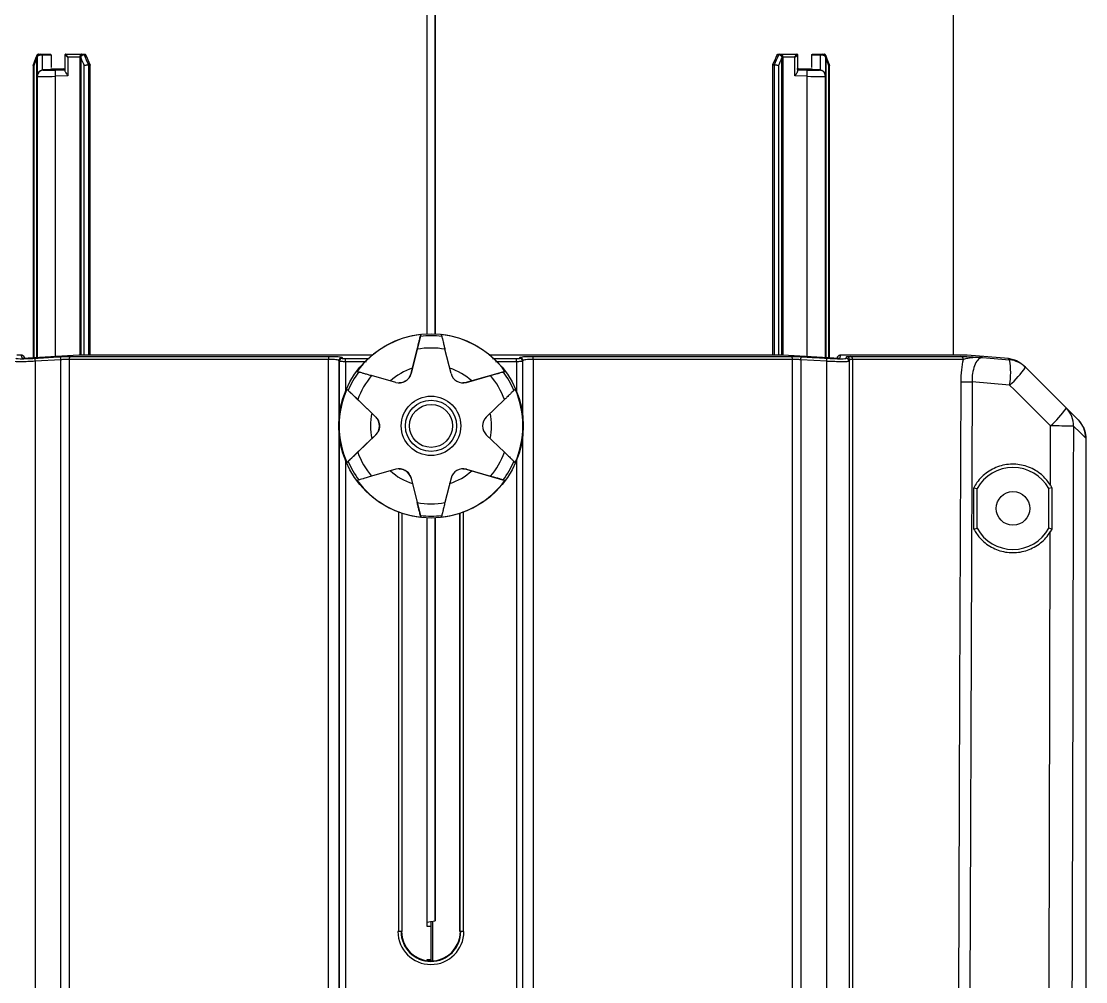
# Model space of a CAD drawing. Extents: x 8 to 113, y 1 to 87.
# Drawn here: x 47.01 to 52.2, y 14.54 to 19.23 of the extents above; entities that cross this region are included whole.
import ezdxf

# ---------------------------------------------------------------- set-up
doc = ezdxf.new("R2010")
doc.units = 0
doc.header["$MEASUREMENT"] = 0
doc.layers.add('OBJECT', color=7, linetype='CONTINUOUS')

msp = doc.modelspace()

# ---------------------------------------------------------------- linework, layer by layer
at = {"layer": 'OBJECT'}
for p, q in [((48.9876, 20.1735), (48.9876, 17.705)), ((49.0276, 20.1781), (49.0276, 17.705)), ((49.0276, 17.705), (49.0276, 20.1735)), ((51.5572, 17.6014), (51.5572, 20.1735)), ((47.0922, 19.0693), (47.0924, 19.0693)), ((47.093, 19.0693), (47.0924, 19.0693)), ((47.093, 19.0693), (47.1009, 19.0693)), ((47.1009, 19.0693), (47.1074, 19.0693)), ((47.1009, 19.0693), (47.1009, 19.0693)), ((47.1106, 19.0643), (47.1009, 19.0643)), ((47.1074, 19.0693), (47.15, 19.0693)), ((47.1106, 19.0643), (47.1106, 18.9922)), ((47.1534, 19.0643), (47.1106, 19.0643)), ((47.1534, 19.0643), (47.1534, 19.0042)), ((47.2211, 19.0643), (47.2211, 18.9885)), ((47.2261, 19.0693), (47.303, 19.0693)), ((47.303, 19.0693), (47.3119, 19.0693)), ((47.3113, 19.0693), (47.3119, 19.0693)), ((47.3119, 19.0693), (47.3189, 19.0693)), ((47.3149, 19.0668), (47.3146, 19.0668)), ((47.3222, 19.0668), (47.3149, 19.0668)), ((50.7039, 19.0668), (50.6966, 19.0668)), ((50.6999, 19.0693), (50.707, 19.0693)), ((50.7043, 19.0668), (50.7039, 19.0668)), ((50.707, 19.0693), (50.7075, 19.0693)), ((50.707, 19.0693), (50.7158, 19.0693)), ((50.7158, 19.0693), (50.7927, 19.0693)), ((50.7977, 18.9885), (50.7977, 19.0643)), ((50.908, 19.0643), (50.8651, 19.0643)), ((50.8651, 19.0042), (50.8651, 19.0643)), ((50.8685, 19.0693), (50.9112, 19.0693)), ((50.908, 18.9922), (50.908, 19.0643)), ((50.9176, 19.0643), (50.908, 19.0643)), ((50.9112, 19.0693), (50.9176, 19.0693)), ((50.9175, 19.0693), (50.9254, 19.0693)), ((50.9259, 19.0693), (50.9254, 19.0693)), ((47.0661, 19.0151), (47.0661, 17.5867)), ((47.0698, 19.0134), (47.0698, 17.5869)), ((47.0846, 19.0517), (47.0848, 19.0542)), ((47.0859, 19.0517), (47.0846, 19.0517)), ((47.0846, 17.5878), (47.0846, 19.0517)), ((47.086, 19.0562), (47.0859, 19.0543)), ((47.0859, 18.963), (47.0859, 19.0543)), ((47.0859, 19.0543), (47.0859, 19.0517)), ((47.0859, 19.0543), (47.0859, 19.0543)), ((47.0859, 19.0517), (47.0859, 17.5878)), ((47.2361, 19.0543), (47.2361, 18.963)), ((47.2955, 19.0543), (47.2361, 19.0543)), ((47.2954, 19.0517), (47.2955, 19.0543)), ((47.2954, 19.0517), (47.2987, 19.0517)), ((47.2954, 17.6002), (47.2954, 19.0517)), ((47.2955, 19.0543), (47.2955, 19.0562)), ((47.2986, 19.0542), (47.2987, 19.0517)), ((47.2987, 19.0517), (47.2987, 17.6004)), ((47.3155, 17.6011), (47.3155, 19.0134)), ((47.3354, 19.0185), (47.3355, 19.0185)), ((47.3355, 19.0185), (47.3433, 19.0185)), ((47.336, 19.016), (47.336, 19.016)), ((47.3438, 19.016), (47.336, 19.016)), ((47.336, 19.016), (47.336, 17.6014)), ((47.3438, 17.6014), (47.3438, 19.016)), ((50.6751, 17.6014), (50.6751, 19.016)), ((50.6829, 19.016), (50.6751, 19.016)), ((50.6756, 19.0185), (50.6834, 19.0185)), ((50.6829, 19.016), (50.6829, 19.016)), ((50.6829, 17.6013), (50.6829, 19.016)), ((50.6834, 19.0185), (50.6834, 19.0185)), ((50.7034, 19.0134), (50.7034, 17.6009)), ((50.7202, 19.0517), (50.7203, 19.0542)), ((50.7235, 19.0517), (50.7202, 19.0517)), ((50.7202, 17.6002), (50.7202, 19.0517)), ((50.7234, 19.0562), (50.7234, 19.0543)), ((50.7234, 19.0543), (50.7235, 19.0517)), ((50.7827, 19.0543), (50.7234, 19.0543)), ((50.7235, 19.0517), (50.7235, 17.6)), ((50.7827, 18.963), (50.7827, 19.0543)), ((50.9326, 19.0543), (50.9326, 18.9637)), ((50.9326, 19.0517), (50.9338, 19.0517)), ((50.9336, 19.0542), (50.9338, 19.0517)), ((50.9338, 19.0517), (50.9338, 17.5875)), ((50.9485, 17.5867), (50.9485, 19.0134)), ((50.9522, 17.5864), (50.9522, 19.0151)), ((47.086, 18.9615), (47.0859, 18.963)), ((47.086, 17.5879), (47.086, 18.9615)), ((47.2158, 18.9974), (47.1152, 18.9928)), ((47.1152, 18.9928), (47.1153, 18.9915)), ((47.1753, 18.9915), (47.2211, 18.9926)), ((47.2361, 18.963), (47.1761, 18.9615)), ((47.1761, 17.5932), (47.1761, 18.9615)), ((50.8428, 18.9615), (50.7827, 18.963)), ((50.7977, 18.9926), (50.8435, 18.9915)), ((50.9033, 18.9928), (50.8025, 18.9974)), ((50.8428, 17.593), (50.8428, 18.9615)), ((50.9034, 18.9915), (50.9033, 18.9928)), ((50.9326, 18.9629), (50.9326, 18.9644)), ((50.9327, 18.9615), (50.9326, 18.9629)), ((50.9327, 17.5876), (50.9327, 18.9615)), ((48.9577, 17.7009), (48.9168, 17.537)), ((48.9556, 17.6924), (48.9577, 17.7009)), ((49.0577, 17.7009), (49.0599, 17.6924)), ((48.9103, 17.5106), (48.9399, 17.6294)), ((49.1052, 17.5106), (49.0756, 17.6294)), ((47.0137, 17.5836), (47.0084, 17.6)), ((47.2898, 17.6), (47.0137, 17.5836)), ((47.0266, 17.5843), (47.0227, 17.592)), ((47.202, 17.5782), (47.0761, 17.5707)), ((47.0761, 17.5707), (47.0761, 13.5158)), ((47.202, 13.6609), (47.202, 17.5782)), ((47.2424, 17.5799), (47.2424, 13.6609)), ((48.508, 17.5799), (47.2424, 17.5799)), ((47.2514, 17.5948), (48.5105, 17.5948)), ((48.7198, 17.6014), (47.3348, 17.6014)), ((48.7199, 17.6014), (47.3356, 17.6014)), ((48.508, 13.3609), (48.508, 17.5799)), ((48.5599, 17.5699), (48.5585, 17.5745)), ((48.5585, 17.5745), (48.5585, 17.2839)), ((48.5599, 17.5699), (48.5599, 17.3008)), ((48.5899, 17.5688), (48.5899, 17.4228)), ((48.692, 17.5688), (48.5899, 17.5688)), ((50.6789, 17.6014), (49.2954, 17.6014)), ((50.6797, 17.6014), (49.2955, 17.6014)), ((49.3082, 17.5849), (49.4247, 17.5838)), ((49.4245, 17.5688), (49.3222, 17.5688)), ((49.4245, 17.5688), (49.4245, 17.4249)), ((49.4559, 17.5745), (49.4545, 17.5699)), ((49.4545, 17.5699), (49.4545, 17.3085)), ((49.4559, 17.2951), (49.4559, 17.5745)), ((49.5039, 17.5948), (50.7631, 17.5948)), ((49.5064, 17.5799), (49.5064, 13.3609)), ((50.772, 17.5799), (49.5064, 17.5799)), ((51.0007, 17.5836), (50.7246, 17.6)), ((50.772, 13.6609), (50.772, 17.5799)), ((50.8125, 17.5782), (50.8125, 13.6609)), ((50.9384, 17.5707), (50.8125, 17.5782)), ((50.9384, 13.5158), (50.9384, 17.5707)), ((50.9918, 17.592), (50.9879, 17.5843)), ((50.9892, 17.5842), (50.9918, 17.592)), ((51.0061, 17.6), (51.0007, 17.5836)), ((51.6221, 17.6014), (51.0224, 17.6014)), ((51.6235, 17.6014), (51.0234, 17.6014)), ((51.0497, 17.5783), (51.0474, 17.5706)), ((51.0474, 17.5706), (51.0474, 13.5118)), ((51.0497, 13.6609), (51.0497, 17.5783)), ((51.0541, 17.5948), (51.5919, 17.5948)), ((51.0645, 17.5799), (51.0645, 13.6609)), ((51.6051, 17.5799), (51.0645, 17.5799)), ((51.8249, 17.5837), (51.6235, 17.6014)), ((51.698, 17.5887), (51.8309, 17.5775)), ((51.8669, 17.5725), (51.8249, 17.5837)), ((48.6469, 17.5215), (48.6554, 17.5191)), ((48.9168, 17.537), (48.9102, 17.5106)), ((48.9103, 17.5106), (48.9102, 17.5106)), ((49.3684, 17.5215), (49.206, 17.4749)), ((49.3601, 17.5191), (49.3684, 17.5215)), ((51.9024, 17.5476), (51.9086, 17.5414)), ((48.8355, 17.4674), (48.7178, 17.5012)), ((49.1799, 17.4674), (49.1633, 17.466)), ((49.206, 17.4749), (49.1799, 17.4674)), ((49.18, 17.4674), (49.1799, 17.4674)), ((49.18, 17.4674), (49.2977, 17.5012)), ((51.8311, 17.4544), (51.6477, 17.4698)), ((48.5969, 17.4349), (48.7184, 17.3175)), ((48.6033, 17.4288), (48.5969, 17.4349)), ((49.4184, 17.4349), (49.4122, 17.4288)), ((48.7381, 17.2986), (48.65, 17.3837)), ((49.2774, 17.2986), (49.3655, 17.3837)), ((48.7184, 17.3175), (48.738, 17.2986)), ((48.7381, 17.2986), (48.738, 17.2986)), ((52.0298, 16.9668), (52.0304, 17.2551)), ((48.5585, 17.227), (48.5585, 14.7878)), ((48.5599, 17.2102), (48.5599, 14.7878)), ((48.7184, 17.1934), (48.5969, 17.0761)), ((48.7381, 17.2123), (48.65, 17.1273)), ((48.738, 17.2123), (48.7184, 17.1934)), ((48.7381, 17.2123), (48.738, 17.2123)), ((49.2774, 17.2123), (49.3655, 17.1273)), ((49.4545, 17.2025), (49.4545, 14.7878)), ((49.4559, 14.7878), (49.4559, 17.2159)), ((52.2022, 17.1961), (52.2022, 12.5122)), ((48.5899, 17.0881), (48.5899, 14.7878)), ((48.5969, 17.0761), (48.6033, 17.0822)), ((48.8355, 17.0435), (48.7178, 17.0098)), ((49.1633, 17.0456), (49.1799, 17.0435)), ((49.1799, 17.0435), (49.206, 17.036)), ((49.18, 17.0435), (49.1799, 17.0435)), ((49.18, 17.0435), (49.2977, 17.0098)), ((49.206, 17.036), (49.3684, 16.9895)), ((49.4122, 17.0822), (49.4184, 17.0761)), ((49.4245, 17.086), (49.4245, 14.7878)), ((48.6554, 16.9919), (48.6469, 16.9895)), ((48.9102, 17.0004), (48.9168, 16.974)), ((48.9103, 17.0004), (48.9102, 17.0004)), ((48.9103, 17.0004), (48.9399, 16.8815)), ((49.1052, 17.0004), (49.0756, 16.8815)), ((49.3684, 16.9895), (49.3601, 16.9919)), ((48.9168, 16.974), (48.9577, 16.81)), ((51.6558, 16.7518), (51.6559, 16.9538)), ((51.6559, 16.9538), (51.6722, 16.9496)), ((51.6722, 16.756), (51.6722, 16.9496)), ((52.0374, 16.9535), (52.0222, 16.9496)), ((52.0222, 16.756), (52.0222, 16.9496)), ((52.0298, 16.9668), (52.0374, 16.9535)), ((52.0374, 16.9535), (52.0375, 16.7521)), ((48.8499, 14.7878), (48.8499, 16.834)), ((48.8649, 16.8287), (48.8649, 14.7878)), ((48.8672, 14.7878), (48.8672, 16.828)), ((48.8672, 14.7878), (48.8672, 16.828)), ((49.1495, 14.7878), (49.1495, 16.8284)), ((49.1645, 16.8337), (49.1645, 14.7878)), ((48.9577, 16.81), (48.9556, 16.8186)), ((48.9876, 16.8059), (48.9876, 14.8333)), ((49.0276, 14.84), (49.0276, 16.8059)), ((49.0276, 16.8059), (49.0276, 14.84)), ((49.0599, 16.8186), (49.0577, 16.81)), ((49.1472, 16.8277), (49.1472, 14.7878)), ((49.1472, 16.8277), (49.1472, 14.7878)), ((51.6558, 16.7518), (51.6722, 16.756)), ((52.0375, 16.7521), (52.0222, 16.756)), ((52.0375, 16.7521), (52.0292, 16.7378)), ((48.9869, 14.8332), (49.0276, 14.84)), ((48.9869, 14.814), (49.0069, 14.814)), ((48.5585, 14.7878), (48.5585, 13.3609)), ((48.5599, 14.7878), (48.5599, 13.2712)), ((48.5899, 14.7878), (48.5899, 13.1439)), ((48.8614, 14.7878), (48.8464, 14.7878)), ((48.8614, 14.7878), (48.8637, 14.7878)), ((48.8637, 14.7878), (48.8637, 14.7878)), ((49.153, 14.7878), (49.1507, 14.7878)), ((49.1507, 14.7878), (49.1507, 14.7878)), ((49.168, 14.7878), (49.153, 14.7878)), ((49.4245, 14.7878), (49.4245, 13.1439)), ((49.4559, 13.3609), (49.4559, 14.7878)), ((49.4545, 14.7385), (49.4545, 13.2712)), ((49.0069, 14.65), (48.9869, 14.65)), ((48.9869, 14.65), (48.9869, 14.6457))]:
    msp.add_line(p, q, dxfattribs=at)
at = {"layer": 'OBJECT', "flags": 128}
for points in [[(47.1074, 19.0693), (47.108, 19.0692), (47.1086, 19.069), (47.1092, 19.0685), (47.1096, 19.0679), (47.11, 19.0671), (47.1103, 19.0663), (47.1105, 19.0653), (47.1106, 19.0643)], [(50.908, 19.0643), (50.908, 19.0653), (50.9082, 19.0663), (50.9085, 19.0671), (50.9089, 19.0679), (50.9094, 19.0685), (50.9099, 19.069), (50.9105, 19.0692), (50.9112, 19.0693)], [(47.2955, 19.0543), (47.2959, 19.0543), (47.2963, 19.0543), (47.2967, 19.0543), (47.2971, 19.0542), (47.2975, 19.0542), (47.2979, 19.0542), (47.2982, 19.0542), (47.2986, 19.0542)], [(50.7234, 19.0543), (50.723, 19.0543), (50.7226, 19.0543), (50.7222, 19.0543), (50.7218, 19.0542), (50.7214, 19.0542), (50.721, 19.0542), (50.7206, 19.0542), (50.7203, 19.0542)], [(47.0761, 17.5707), (47.0759, 17.5735), (47.0757, 17.5762), (47.0756, 17.5787), (47.0754, 17.581), (47.0753, 17.5828), (47.0752, 17.5843), (47.0752, 17.5852), (47.0752, 17.5857)], [(47.202, 17.5782), (47.2018, 17.581), (47.2017, 17.5837), (47.2015, 17.5862), (47.2014, 17.5884), (47.2013, 17.5903), (47.2012, 17.5917), (47.2011, 17.5927), (47.2011, 17.5931)], [(48.5733, 17.5894), (48.5741, 17.5868), (48.5747, 17.5848)], [(48.5899, 17.5688), (48.5899, 17.5716), (48.5899, 17.5743), (48.5898, 17.5768), (48.5898, 17.579), (48.5898, 17.5808), (48.5898, 17.5823), (48.5897, 17.5833), (48.5897, 17.5838)], [(49.4245, 17.5688), (49.4246, 17.5716), (49.4246, 17.5743), (49.4246, 17.5768), (49.4247, 17.579), (49.4247, 17.5808), (49.4247, 17.5823), (49.4247, 17.5833), (49.4247, 17.5838)], [(49.4397, 17.5848), (49.4405, 17.5874), (49.4411, 17.5894)], [(50.8125, 17.5782), (50.8126, 17.581), (50.8128, 17.5837), (50.8129, 17.5862), (50.8131, 17.5884), (50.8132, 17.5903), (50.8133, 17.5917), (50.8133, 17.5927), (50.8133, 17.5931)], [(50.9384, 17.5707), (50.9386, 17.5735), (50.9387, 17.5762), (50.9389, 17.5787), (50.939, 17.581), (50.9391, 17.5828), (50.9392, 17.5843), (50.9393, 17.5852), (50.9393, 17.5857)], [(51.9086, 17.5414), (52.0851, 17.3649), (52.1079, 17.3421)], [(51.5789, 13.3609), (51.5793, 13.4683), (51.5812, 13.9642), (51.5884, 15.9481), (51.5938, 17.4705)], [(51.6477, 17.4698), (51.643, 16.1788), (51.6382, 14.8878), (51.6324, 13.3602)], [(52.0304, 17.2551), (51.8539, 17.4317), (51.8311, 17.4544)], [(52.1079, 17.3421), (52.1391, 17.311), (52.1583, 17.2917), (52.1655, 17.2845)], [(52.1422, 17.2537), (52.1416, 17.0037), (52.1392, 16.0038), (52.1303, 12.5122)], [(52.2022, 17.1961), (52.1946, 17.2033), (52.1746, 17.2225), (52.1422, 17.2537)], [(52.0215, 13.4815), (52.0226, 13.9353), (52.0257, 15.2262), (52.0292, 16.7378)], [(48.9869, 14.8349), (48.9869, 14.822), (48.9869, 14.814)], [(49.0069, 14.8386), (49.0069, 14.8225), (49.0069, 14.7857), (49.0069, 14.743), (49.0069, 14.6992), (49.0069, 14.6589), (49.0069, 14.6443)], [(49.0167, 14.6446), (49.0167, 14.6476), (49.0167, 14.6876), (49.0167, 14.732), (49.0167, 14.7764), (49.0167, 14.8164), (49.0167, 14.8391)]]:
    msp.add_lwpolyline(points, dxfattribs=at)
at = {"layer": 'OBJECT'}
for centre, radius in [((49.0076, 17.2555), 0.45), ((49.0077, 17.2555), 0.145), ((49.0077, 17.2555), 0.125), ((49.0077, 17.2555), 0.105), ((51.8472, 16.8528), 0.082)]:
    msp.add_circle(centre, radius, dxfattribs=at)
for centre, radius, start, end in [((46.0175, 19.0656), 1.0834, 359.9334, 0.1977), ((47.2261, 19.0643), 0.005, 89.9932, 180.0017), ((47.311, 19.0655), 0.0038, 19.8702, 84.8647), ((47.3115, 19.0658), 0.00355, 16.9608, 84.6445), ((50.7073, 19.0658), 0.00355, 95.4049, 163.1162), ((50.7078, 19.0655), 0.00379, 95.1797, 160.2012), ((50.7927, 19.0643), 0.005, 359.9983, 90.0068), ((49.8442, 19.0656), 1.0734, 359.9338, 0.2007), ((47.0876, 19.0542), 0.00443, 125.3281, 136.5961), ((47.0849, 19.0569), 0.00271, 267.3136, 290.6413), ((47.0911, 19.0556), 0.00613, 170.1, 174.8843), ((47.3068, 19.0563), 0.00838, 177.8499, 181.3221), ((47.3088, 19.0699), 0.0157, 230.6131, 234.0165), ((47.3293, 19.016), 0.0067, 0.4719, 22.4182), ((47.3294, 19.0161), 0.00665, 359.7063, 21.7748), ((50.6896, 19.016), 0.00671, 157.622, 179.5332), ((50.6895, 19.0161), 0.00666, 158.2757, 180.2885), ((50.7101, 19.0698), 0.0156, 306.0408, 309.4509), ((50.712, 19.0563), 0.00843, 358.705, 2.1561), ((50.9338, 19.06), 0.00583, 257.9319, 267.9004), ((50.9308, 19.0542), 0.00441, 43.3135, 54.6098), ((50.9272, 19.0556), 0.00613, 5.1157, 9.9), ((47.116, 18.9615), 0.03, 91.4056, 179.9896), ((40.2628, 18.798), 6.9152, 1.35446, 1.60295), ((43.9099, 19.1399), 6.9352, 358.5257, 358.77347), ((50.9027, 18.9615), 0.03, 2.666, 88.595), ((49.0077, 17.2555), 0.4483, 96.4043, 143.5958), ((49.0077, 17.2554), 0.4401, 83.1977, 96.8023), ((49.0077, 17.2555), 0.4483, 36.4042, 83.5957), ((49.0077, 17.2555), 0.38, 79.7178, 100.2822), ((47.0094, 17.5851), 0.015, 27.4189, 93.8829), ((47.2562, 17.5818), 0.0139, 110.3895, 187.8654), ((48.5345, 17.5831), 0.0267, 153.9173, 186.8856), ((48.5736, 17.5744), 0.015, 90.841, 179.7547), ((48.5749, 17.5698), 0.015, 90.8234, 179.7549), ((49.4395, 17.5698), 0.015, 0.2451, 89.1766), ((49.4409, 17.5744), 0.015, 0.2453, 89.159), ((49.4799, 17.5831), 0.0267, 353.1144, 26.0827), ((50.7582, 17.5818), 0.0139, 352.1346, 69.6105), ((51.0051, 17.5851), 0.015, 86.1171, 152.5811), ((51.0324, 17.5706), 0.015, 0.1128, 86.3622), ((51.0347, 17.5783), 0.015, 0.1033, 86.2426), ((51.0506, 17.5813), 0.014, 354.2685, 75.4784), ((51.5903, 17.5801), 0.0148, 359.0022, 83.6972), ((51.4566, 17.5152), 0.3794, 350.7789, 9.4496), ((51.8203, 17.4531), 0.1249, 45.0022, 85.1366), ((49.0077, 17.2555), 0.44, 143.1968, 156.8033), ((49.0077, 17.2555), 0.2958, 107.8904, 132.1095), ((48.8521, 17.5251), 0.06, 253.9996, 346.0006), ((49.0077, 17.2555), 0.2958, 47.8904, 72.1096), ((49.1634, 17.5251), 0.06, 193.9994, 286.0004), ((49.0077, 17.2555), 0.44, 23.1967, 36.8032), ((51.4738, 17.8508), 0.5337, 312.0302, 324.5608), ((49.0077, 17.2555), 0.38, 139.7184, 160.2815), ((49.0077, 17.2555), 0.38, 19.7185, 40.2816), ((51.6485, 19.582), 2.1122, 268.5174, 269.9793), ((49.0077, 17.2555), 0.4483, 156.4043, 203.5957), ((49.0077, 17.2555), 0.4483, 336.4043, 23.5957), ((49.0077, 17.2555), 0.2958, 167.8905, 192.1095), ((48.6964, 17.2555), 0.06, 314.0003, 45.9997), ((49.3191, 17.2555), 0.06, 134.0003, 225.9997), ((49.0077, 17.2555), 0.2958, 347.8905, 12.1095), ((51.6731, 17.6515), 0.5337, 312.0302, 324.5608), ((52.0239, 17.2587), 0.1184, 357.5845, 44.7919), ((52.0404, 13.6539), 3.6013, 88.3803, 90.1586), ((49.0077, 17.2555), 0.38, 199.7181, 220.282), ((49.0078, 17.2555), 0.38, 319.718, 340.282), ((49.0077, 17.2555), 0.44, 203.1969, 216.8033), ((49.0077, 17.2555), 0.2958, 227.89, 252.11), ((48.8521, 16.9859), 0.06, 14.0004, 105.9994), ((49.0077, 17.2555), 0.2958, 287.89, 312.11), ((49.1634, 16.9859), 0.06, 74.0006, 165.9996), ((49.0077, 17.2555), 0.44, 323.1967, 336.8031), ((51.8472, 16.8528), 0.2, 28.955, 151.045), ((49.0077, 17.2555), 0.4483, 216.4042, 263.5957), ((49.0077, 17.2555), 0.4483, 276.4043, 323.5958), ((49.0077, 17.2555), 0.38, 259.7187, 280.2813), ((49.0077, 17.2555), 0.44, 263.1966, 276.8034), ((51.8472, 16.8528), 0.2, 208.955, 331.045), ((49.0072, 14.7878), 0.1608, 180, 0), ((49.0072, 14.7878), 0.1458, 180, 0), ((49.0072, 14.7878), 0.1435, 180, 270), ((49.0072, 14.7878), 0.1435, 180, 0), ((49.0072, 14.7878), 0.1435, 270, 0)]:
    msp.add_arc(centre, radius, start, end, dxfattribs=at)
for centre, major_axis, ratio, start_param, end_param in [((47.1009, 19.0543), (0.0106, 0.0106), 0.999236, 0.784777, 2.355573), ((47.1009, 19.0543), (0.015, 0), 0.666666, 1.568732, 3.139529), ((47.2361, 19.0543), (0.015, -0.01), 0.000529, 1.570002, 3.140799), ((47.2361, 19.0543), (-0.01, 0.015), 0.000794, 4.71186, 6.282656), ((49.0164, 19.3196), (-2.0783, 4.3769), 0.341503, 1.467083, 1.477994), ((49.0072, 19.3421), (-2.0702, 4.3598), 0.341503, 1.472407, 1.483368), ((49.0072, 19.3421), (2.0671, 4.3596), 0.342495, 4.800046, 4.811007), ((48.9981, 19.3196), (2.0752, 4.3767), 0.342495, 4.80542, 4.816332), ((50.7827, 19.0543), (0.01, 0.015), 0.000794, 4.712918, 6.283715), ((50.7827, 19.0543), (0.015, 0.01), 0.000529, 4.713183, 6.283979), ((50.9176, 19.0543), (0.0106, 0.0106), 0.999236, 5.497166, 7.067962), ((50.9176, 19.0543), (0.015, 0), 0.666666, 6.281121, 7.851918), ((49.0072, 19.3121), (2.0931, 4.3756), 0.342761, 1.792079, 1.800749), ((49.0072, 19.3121), (-2.0931, 4.3756), 0.342761, 1.467042, 1.475711), ((49.0072, 19.3121), (2.09, 4.3755), 0.343759, 4.807708, 4.816378), ((49.0072, 19.3121), (-2.09, 4.3755), 0.343759, 4.482202, 4.490872), ((47.176, 18.963), (0.09, 0.0015), 0.016476, 3.142468, 4.713265), ((47.1159, 18.9628), (0.0206, 0.0222), 0.979449, 0.784707, 0.939596), ((47.1753, 18.993), (0.06, 0.0015), 0.024706, 3.14213, 4.712926), ((49.0072, 19.0864), (2.55, 0.0629), 0.024706, 3.898578, 3.934637), ((49.0072, 19.0864), (2.55, -0.063), 0.024699, 5.489015, 5.530674), ((50.8427, 18.963), (0.09, -0.0015), 0.016438, 4.713807, 6.284603), ((50.8434, 18.993), (0.06, -0.0015), 0.024649, 4.714145, 6.284942), ((50.9026, 18.9628), (0.0217, -0.0212), 0.979497, 2.155606, 2.310496)]:
    msp.add_ellipse(centre, major_axis=major_axis, ratio=ratio, start_param=start_param, end_param=end_param, dxfattribs=at)
for points, knots in [([(47.0842, 19.0633), (47.0828, 19.0598), (47.0769, 19.0444), (47.071, 19.029), (47.0665, 19.0171)], [0, 0, 0, 0, 0.226764, 1, 1, 1, 1]), ([(47.0844, 19.0572), (47.084, 19.0587), (47.0834, 19.061), (47.0841, 19.0626), (47.0844, 19.0632)], [0, 0, 0, 0, 0.672901, 1, 1, 1, 1]), ([(47.0922, 19.0691), (47.0916, 19.0691), (47.0898, 19.0691), (47.0871, 19.0676), (47.0849, 19.0653), (47.0844, 19.0636), (47.0843, 19.0631)], [0, 0, 0, 0, 0.155788, 0.497574, 0.844773, 1, 1, 1, 1]), ([(47.085, 19.0578), (47.0854, 19.0589), (47.0863, 19.0616), (47.0892, 19.0651), (47.0934, 19.068), (47.0975, 19.0692), (47.1, 19.0693), (47.1008, 19.0693), (47.1009, 19.0693)], [0, 0, 0, 0, 0.174, 0.393156, 0.630046, 0.892569, 0.990002, 1, 1, 1, 1]), ([(47.0924, 19.0693), (47.0913, 19.0691), (47.089, 19.0686), (47.0865, 19.0661), (47.085, 19.0624), (47.085, 19.0593), (47.085, 19.0578)], [0, 0, 0, 0, 0.24241, 0.484559, 0.734506, 1, 1, 1, 1]), ([(47.15, 19.0693), (47.1504, 19.0693), (47.1511, 19.0692), (47.1522, 19.0683), (47.1529, 19.067), (47.1534, 19.0656), (47.1534, 19.0647), (47.1534, 19.0643)], [0, 0, 0, 0, 0.215116, 0.430266, 0.645247, 0.859946, 1, 1, 1, 1]), ([(47.2955, 19.0562), (47.2955, 19.0571), (47.2958, 19.0595), (47.2967, 19.0631), (47.2983, 19.0665), (47.3005, 19.0688), (47.3021, 19.0693), (47.303, 19.0693), (47.303, 19.0693)], [0, 0, 0, 0, 0.116666, 0.314982, 0.524423, 0.755206, 0.990683, 1, 1, 1, 1]), ([(47.2988, 19.0578), (47.2998, 19.0596), (47.3016, 19.063), (47.3054, 19.0669), (47.3087, 19.0689), (47.3106, 19.0692), (47.3113, 19.0693)], [0, 0, 0, 0, 0.303883, 0.585781, 0.849414, 1, 1, 1, 1]), ([(47.303, 19.0693), (47.303, 19.0693), (47.3028, 19.0693), (47.3021, 19.0692), (47.301, 19.068), (47.2999, 19.0651), (47.2992, 19.0616), (47.2989, 19.0589), (47.2988, 19.0578)], [0, 0, 0, 0, 0.009999, 0.107436, 0.369944, 0.606847, 0.825996, 1, 1, 1, 1]), ([(47.3146, 19.0668), (47.3134, 19.0666), (47.311, 19.0662), (47.307, 19.0641), (47.3029, 19.0611), (47.3007, 19.0585), (47.2996, 19.0572)], [0, 0, 0, 0, 0.242448, 0.484603, 0.734566, 1, 1, 1, 1]), ([(47.3189, 19.0693), (47.3194, 19.0693), (47.3202, 19.0692), (47.3214, 19.0683), (47.3219, 19.0673), (47.3222, 19.0668)], [0, 0, 0, 0, 0.322898, 0.645797, 1, 1, 1, 1]), ([(50.6966, 19.0668), (50.6969, 19.0673), (50.6974, 19.0682), (50.6985, 19.0691), (50.6994, 19.0693), (50.6999, 19.0693)], [0, 0, 0, 0, 0.322141, 0.644279, 1, 1, 1, 1]), ([(50.7193, 19.0572), (50.718, 19.0587), (50.7154, 19.0616), (50.7108, 19.0648), (50.707, 19.0665), (50.705, 19.0667), (50.7043, 19.0668)], [0, 0, 0, 0, 0.303057, 0.584917, 0.848608, 1, 1, 1, 1]), ([(50.7075, 19.0693), (50.7086, 19.0691), (50.7109, 19.0686), (50.7144, 19.0661), (50.7177, 19.0624), (50.7192, 19.0593), (50.72, 19.0578)], [0, 0, 0, 0, 0.242437, 0.484576, 0.734509, 1, 1, 1, 1]), ([(50.7158, 19.0693), (50.7159, 19.0693), (50.7167, 19.0693), (50.7184, 19.0688), (50.7205, 19.0665), (50.7222, 19.0631), (50.7231, 19.0595), (50.7233, 19.0571), (50.7234, 19.0562)], [0, 0, 0, 0, 0.009325, 0.244814, 0.475565, 0.685026, 0.883339, 1, 1, 1, 1]), ([(50.72, 19.0578), (50.7199, 19.0589), (50.7197, 19.0616), (50.7189, 19.0651), (50.7178, 19.068), (50.7167, 19.0692), (50.716, 19.0693), (50.7159, 19.0693), (50.7158, 19.0693)], [0, 0, 0, 0, 0.174006, 0.393155, 0.63004, 0.892555, 0.989995, 1, 1, 1, 1]), ([(50.8651, 19.0643), (50.8651, 19.0649), (50.8652, 19.066), (50.8658, 19.0675), (50.8666, 19.0686), (50.8676, 19.0693), (50.8682, 19.0693), (50.8685, 19.0693)], [0, 0, 0, 0, 0.214221, 0.428469, 0.642904, 0.85768, 1, 1, 1, 1]), ([(50.9333, 19.0578), (50.9333, 19.0596), (50.9333, 19.063), (50.9313, 19.0669), (50.9286, 19.0689), (50.9267, 19.0692), (50.9259, 19.0693)], [0, 0, 0, 0, 0.303873, 0.585785, 0.849404, 1, 1, 1, 1]), ([(50.9342, 19.0631), (50.9341, 19.0633), (50.9339, 19.0647), (50.9321, 19.0668), (50.9293, 19.0689), (50.927, 19.0691), (50.9261, 19.0692)], [0, 0, 0, 0, 0.037393, 0.397996, 0.737024, 1, 1, 1, 1]), ([(50.9341, 19.0631), (50.9343, 19.0625), (50.9349, 19.0608), (50.9343, 19.0585), (50.934, 19.0572)], [0, 0, 0, 0, 0.400975, 1, 1, 1, 1]), ([(50.9519, 19.017), (50.9504, 19.0208), (50.9446, 19.0362), (50.9387, 19.0516), (50.9342, 19.0633)], [0, 0, 0, 0, 0.243565, 1, 1, 1, 1]), ([(47.0665, 19.017), (47.0662, 19.0164), (47.066, 19.0157), (47.0661, 19.0151), (47.0661, 19.0151)], [0, 0, 0, 0, 0.97764, 1, 1, 1, 1]), ([(47.0698, 19.0134), (47.0698, 19.0134), (47.0692, 19.0135), (47.0678, 19.014), (47.0663, 19.0146), (47.0663, 19.015), (47.0663, 19.0151)], [0, 0, 0, 0, 0.019702, 0.233936, 0.703429, 1, 1, 1, 1]), ([(47.0666, 19.017), (47.0665, 19.0167), (47.0664, 19.0158), (47.0679, 19.0145), (47.0693, 19.0137), (47.0698, 19.0134), (47.0698, 19.0134)], [0, 0, 0, 0, 0.361837, 0.787768, 0.982114, 1, 1, 1, 1]), ([(47.085, 19.0561), (47.0849, 19.0562), (47.0847, 19.0564), (47.0845, 19.0568), (47.0844, 19.0571), (47.0844, 19.0572)], [0, 0, 0, 0, 0.2643517, 0.8659475, 1, 1, 1, 1]), ([(47.0848, 19.0542), (47.0848, 19.0548), (47.0849, 19.0555), (47.085, 19.0561), (47.085, 19.0561)], [0, 0, 0, 0, 0.9730511, 1, 1, 1, 1]), ([(47.085, 19.0578), (47.085, 19.0576), (47.085, 19.0574), (47.085, 19.0571), (47.085, 19.057), (47.085, 19.0568), (47.085, 19.0567), (47.0851, 19.0567), (47.0851, 19.0567), (47.0851, 19.0567), (47.0851, 19.0567)], [0, 0, 0, 0, 0.330514, 0.552343, 0.701678, 0.80308, 0.904008, 0.945524, 0.979572, 1, 1, 1, 1]), ([(47.086, 19.0562), (47.086, 19.0562), (47.086, 19.0562), (47.0858, 19.0561), (47.0853, 19.0561), (47.085, 19.0561)], [0, 0, 0, 0, 0.127286, 0.466811, 1, 1, 1, 1]), ([(47.0851, 19.0567), (47.0854, 19.0566), (47.0858, 19.0565), (47.086, 19.0563), (47.086, 19.0563), (47.086, 19.0562)], [0, 0, 0, 0, 0.531747, 0.875953, 1, 1, 1, 1]), ([(47.2955, 19.0562), (47.2956, 19.0563), (47.2961, 19.0563), (47.2971, 19.0565), (47.2979, 19.0566), (47.2984, 19.0567)], [0, 0, 0, 0, 0.124121, 0.468229, 1, 1, 1, 1]), ([(47.2984, 19.0561), (47.2979, 19.0561), (47.2971, 19.0561), (47.2961, 19.0562), (47.2956, 19.0562), (47.2955, 19.0562)], [0, 0, 0, 0, 0.533231, 0.872803, 1, 1, 1, 1]), ([(47.2984, 19.0567), (47.2984, 19.0567), (47.2984, 19.0567), (47.2985, 19.0567), (47.2986, 19.0569), (47.2987, 19.0573), (47.2988, 19.0576), (47.2988, 19.0578)], [0, 0, 0, 0, 0.032527, 0.074658, 0.18313, 0.638217, 1, 1, 1, 1]), ([(47.2996, 19.0572), (47.2994, 19.057), (47.2991, 19.0566), (47.2987, 19.0563), (47.2985, 19.0562), (47.2984, 19.0561)], [0, 0, 0, 0, 0.507012, 0.825504, 1, 1, 1, 1]), ([(47.2984, 19.0561), (47.2984, 19.0561), (47.2985, 19.0555), (47.2985, 19.0548), (47.2986, 19.0542)], [0, 0, 0, 0, 0.026935, 1, 1, 1, 1]), ([(47.3155, 19.0134), (47.3155, 19.0134), (47.3161, 19.0137), (47.3181, 19.0145), (47.3218, 19.0159), (47.3268, 19.0173), (47.3316, 19.0182), (47.3342, 19.0184), (47.3354, 19.0185)], [0, 0, 0, 0, 0.009469, 0.112295, 0.337637, 0.559595, 0.779759, 1, 1, 1, 1]), ([(47.336, 19.016), (47.3347, 19.016), (47.3321, 19.0159), (47.3271, 19.0154), (47.3221, 19.0147), (47.3182, 19.014), (47.3162, 19.0135), (47.3155, 19.0134), (47.3155, 19.0134)], [0, 0, 0, 0, 0.220246, 0.440412, 0.662368, 0.887707, 0.990552, 1, 1, 1, 1]), ([(47.3433, 19.0185), (47.3435, 19.018), (47.3437, 19.0172), (47.3438, 19.0163), (47.3438, 19.016)], [0, 0, 0, 0, 0.642038, 1, 1, 1, 1]), ([(50.6751, 19.016), (50.6751, 19.0166), (50.6752, 19.0175), (50.6755, 19.0183), (50.6756, 19.0185)], [0, 0, 0, 0, 0.642067, 1, 1, 1, 1]), ([(50.7034, 19.0134), (50.7034, 19.0134), (50.7027, 19.0135), (50.7007, 19.014), (50.6968, 19.0147), (50.6918, 19.0154), (50.6868, 19.0159), (50.6842, 19.016), (50.6829, 19.016)], [0, 0, 0, 0, 0.009455, 0.112287, 0.33763, 0.559585, 0.779756, 1, 1, 1, 1]), ([(50.6834, 19.0185), (50.6847, 19.0184), (50.6873, 19.0182), (50.6922, 19.0173), (50.6971, 19.0159), (50.7008, 19.0145), (50.7028, 19.0137), (50.7034, 19.0134), (50.7034, 19.0134)], [0, 0, 0, 0, 0.22024, 0.440406, 0.662358, 0.887711, 0.990525, 1, 1, 1, 1]), ([(50.7205, 19.0561), (50.7203, 19.0562), (50.72, 19.0564), (50.7196, 19.0568), (50.7193, 19.0571), (50.7193, 19.0572)], [0, 0, 0, 0, 0.264396, 0.866065, 1, 1, 1, 1]), ([(50.72, 19.0578), (50.7201, 19.0576), (50.7201, 19.0574), (50.7202, 19.0571), (50.7203, 19.057), (50.7203, 19.0568), (50.7204, 19.0567), (50.7204, 19.0567), (50.7204, 19.0567), (50.7205, 19.0567), (50.7205, 19.0567)], [0, 0, 0, 0, 0.330553, 0.552392, 0.701742, 0.803013, 0.904003, 0.945447, 0.979444, 1, 1, 1, 1]), ([(50.7203, 19.0542), (50.7203, 19.0548), (50.7204, 19.0555), (50.7205, 19.0561), (50.7205, 19.0561)], [0, 0, 0, 0, 0.973065, 1, 1, 1, 1]), ([(50.7205, 19.0567), (50.721, 19.0566), (50.7218, 19.0565), (50.7228, 19.0563), (50.7233, 19.0563), (50.7234, 19.0562)], [0, 0, 0, 0, 0.531781, 0.875872, 1, 1, 1, 1]), ([(50.7234, 19.0562), (50.7233, 19.0562), (50.7228, 19.0562), (50.7217, 19.0561), (50.721, 19.0561), (50.7205, 19.0561)], [0, 0, 0, 0, 0.127343, 0.466789, 1, 1, 1, 1]), ([(50.9324, 19.0562), (50.9324, 19.0563), (50.9324, 19.0563), (50.9326, 19.0565), (50.933, 19.0566), (50.9333, 19.0567)], [0, 0, 0, 0, 0.124215, 0.468269, 1, 1, 1, 1]), ([(50.9334, 19.0561), (50.9331, 19.0561), (50.9326, 19.0561), (50.9324, 19.0562), (50.9324, 19.0562), (50.9324, 19.0562)], [0, 0, 0, 0, 0.533198, 0.872753, 1, 1, 1, 1]), ([(50.9333, 19.0567), (50.9333, 19.0567), (50.9333, 19.0567), (50.9333, 19.0567), (50.9334, 19.0569), (50.9334, 19.0573), (50.9334, 19.0576), (50.9333, 19.0578)], [0, 0, 0, 0, 0.032745, 0.074592, 0.183213, 0.638163, 1, 1, 1, 1]), ([(50.934, 19.0572), (50.9339, 19.057), (50.9338, 19.0566), (50.9336, 19.0563), (50.9334, 19.0562), (50.9334, 19.0561)], [0, 0, 0, 0, 0.507155, 0.825453, 1, 1, 1, 1]), ([(50.9334, 19.0561), (50.9334, 19.0561), (50.9335, 19.0555), (50.9335, 19.0548), (50.9336, 19.0542)], [0, 0, 0, 0, 0.026949, 1, 1, 1, 1]), ([(50.9485, 19.0134), (50.9486, 19.0134), (50.9491, 19.0137), (50.9505, 19.0145), (50.9519, 19.0158), (50.9518, 19.0166), (50.9518, 19.017)], [0, 0, 0, 0, 0.0179521, 0.2128797, 0.6400998, 1, 1, 1, 1]), ([(50.952, 19.0151), (50.952, 19.015), (50.9521, 19.0146), (50.9506, 19.014), (50.9491, 19.0135), (50.9486, 19.0134), (50.9485, 19.0134)], [0, 0, 0, 0, 0.294074, 0.765197, 0.980215, 1, 1, 1, 1]), ([(50.9521, 19.0151), (50.9521, 19.0154), (50.9522, 19.016), (50.9519, 19.0166), (50.9517, 19.017)], [0, 0, 0, 0, 0.407226, 1, 1, 1, 1]), ([(47.0859, 18.963), (47.0859, 18.963), (47.0859, 18.9667), (47.0872, 18.9732), (47.0918, 18.9812), (47.0972, 18.9863), (47.1021, 18.9894), (47.1066, 18.9913), (47.1093, 18.9919), (47.1106, 18.9922)], [0, 0, 0, 0, 0.004724, 0.291699, 0.519011, 0.681359, 0.790144, 0.895018, 1, 1, 1, 1]), ([(47.2212, 18.9885), (47.2212, 18.9879), (47.2213, 18.9861), (47.2237, 18.9811), (47.2287, 18.9732), (47.2335, 18.9667), (47.2361, 18.963), (47.2361, 18.963)], [0, 0, 0, 0, 0.101378, 0.315492, 0.615288, 0.993768, 1, 1, 1, 1]), ([(50.7827, 18.963), (50.7828, 18.963), (50.7854, 18.9667), (50.7901, 18.9732), (50.7951, 18.9811), (50.7975, 18.986), (50.7976, 18.9879), (50.7976, 18.9885)], [0, 0, 0, 0, 0.00624, 0.385161, 0.685312, 0.899672, 1, 1, 1, 1]), ([(50.908, 18.9922), (50.9093, 18.9919), (50.9119, 18.9913), (50.9165, 18.9894), (50.9214, 18.9863), (50.9267, 18.9812), (50.9314, 18.9732), (50.9326, 18.9667), (50.9326, 18.963), (50.9326, 18.963)], [0, 0, 0, 0, 0.104979, 0.209854, 0.318639, 0.480987, 0.708303, 0.995276, 1, 1, 1, 1]), ([(48.9399, 17.6294), (48.9418, 17.637), (48.9456, 17.6522), (48.9506, 17.6722), (48.954, 17.6861), (48.9554, 17.6917), (48.9556, 17.6923), (48.9556, 17.6924)], [0, 0, 0, 0, 0.241748, 0.484004, 0.711798, 0.922051, 1, 1, 1, 1]), ([(49.0599, 17.6924), (49.06, 17.6917), (49.0604, 17.6902), (49.0629, 17.6802), (49.0666, 17.6655), (49.071, 17.6478), (49.0741, 17.6352), (49.0756, 17.6294)], [0, 0, 0, 0, 0.198022, 0.395858, 0.598895, 0.814815, 1, 1, 1, 1]), ([(47.0761, 17.5707), (47.0638, 17.5701), (47.0394, 17.569), (47.0067, 17.5683), (46.9821, 17.5684), (46.9692, 17.5693), (46.9677, 17.5702), (46.9671, 17.5706)], [0, 0, 0, 0, 0.216873, 0.43376, 0.650333, 0.866771, 1, 1, 1, 1]), ([(46.9811, 17.5855), (46.9824, 17.585), (46.9848, 17.5839), (47.0015, 17.5832), (47.0256, 17.5834), (47.0517, 17.5843), (47.0687, 17.5853), (47.0752, 17.5857)], [0, 0, 0, 0, 0.216801, 0.433616, 0.650077, 0.866405, 1, 1, 1, 1]), ([(47.0225, 17.5919), (47.0224, 17.5923), (47.0217, 17.5941), (47.0194, 17.5964), (47.0165, 17.5985), (47.0139, 17.5996), (47.0113, 17.6003), (47.0066, 17.6011), (46.9998, 17.6014), (46.9909, 17.6014), (46.9874, 17.6014)], [0, 0, 0, 0, 0.023204, 0.091543, 0.152834, 0.209865, 0.273932, 0.382644, 0.758855, 1, 1, 1, 1]), ([(47.0084, 17.6), (47.0074, 17.6004), (47.0053, 17.6012), (46.9959, 17.6013), (46.9911, 17.6014)], [0, 0, 0, 0, 0.494, 1, 1, 1, 1]), ([(47.0227, 17.592), (47.0234, 17.5899), (47.0242, 17.5874), (47.0251, 17.5848), (47.0252, 17.5842)], [0, 0, 0, 0, 0.807652, 1, 1, 1, 1]), ([(47.0752, 17.5857), (47.0851, 17.5863), (47.1271, 17.5888), (47.1691, 17.5913), (47.2011, 17.5931)], [0, 0, 0, 0, 0.237767, 1, 1, 1, 1]), ([(47.2011, 17.5931), (47.2098, 17.5936), (47.2282, 17.5946), (47.2434, 17.5947), (47.2514, 17.5948)], [0, 0, 0, 0, 0.474046, 1, 1, 1, 1]), ([(47.2424, 17.5799), (47.2367, 17.5798), (47.2254, 17.5796), (47.2105, 17.5788), (47.2028, 17.5783), (47.202, 17.5782)], [0, 0, 0, 0, 0.471918, 0.943784, 1, 1, 1, 1]), ([(47.3348, 17.6014), (47.3282, 17.6013), (47.3147, 17.6012), (47.2982, 17.6004), (47.2898, 17.6)], [0, 0, 0, 0, 0.487699, 1, 1, 1, 1]), ([(48.5585, 17.5745), (48.5577, 17.5752), (48.5559, 17.5767), (48.5447, 17.5784), (48.5285, 17.5796), (48.5149, 17.5798), (48.508, 17.5799)], [0, 0, 0, 0, 0.249668, 0.499372, 0.748129, 1, 1, 1, 1]), ([(48.5105, 17.5948), (48.5189, 17.5947), (48.5356, 17.5946), (48.5556, 17.5934), (48.5699, 17.5916), (48.5722, 17.5902), (48.5733, 17.5894)], [0, 0, 0, 0, 0.247259, 0.494506, 0.742147, 1, 1, 1, 1]), ([(48.5899, 17.5688), (48.5866, 17.5688), (48.5798, 17.5688), (48.5708, 17.569), (48.564, 17.5693), (48.5606, 17.5696), (48.5601, 17.5698), (48.5599, 17.5699)], [0, 0, 0, 0, 0.218062, 0.436121, 0.654235, 0.872522, 1, 1, 1, 1]), ([(48.5747, 17.5848), (48.5749, 17.5847), (48.5754, 17.5844), (48.5781, 17.5841), (48.582, 17.5838), (48.5861, 17.5838), (48.5888, 17.5838), (48.5897, 17.5838)], [0, 0, 0, 0, 0.219069, 0.438187, 0.656833, 0.874763, 1, 1, 1, 1]), ([(48.5897, 17.5838), (48.5997, 17.5839), (48.6383, 17.5844), (48.6769, 17.5848), (48.7055, 17.585)], [0, 0, 0, 0, 0.2591977, 1, 1, 1, 1]), ([(49.4545, 17.5699), (49.4541, 17.5698), (49.4533, 17.5695), (49.4478, 17.5691), (49.44, 17.5689), (49.4318, 17.5688), (49.4265, 17.5688), (49.4245, 17.5688)], [0, 0, 0, 0, 0.2185364, 0.4370916, 0.6555047, 0.8737267, 1, 1, 1, 1]), ([(49.4247, 17.5838), (49.4264, 17.5838), (49.4298, 17.5838), (49.4343, 17.5839), (49.4376, 17.5842), (49.4394, 17.5845), (49.4396, 17.5848), (49.4397, 17.5848)], [0, 0, 0, 0, 0.217387, 0.434771, 0.652344, 0.870531, 1, 1, 1, 1]), ([(49.4411, 17.5894), (49.4422, 17.5901), (49.4444, 17.5916), (49.4583, 17.5934), (49.4784, 17.5946), (49.4954, 17.5947), (49.5039, 17.5948)], [0, 0, 0, 0, 0.249056, 0.498132, 0.746674, 1, 1, 1, 1]), ([(49.5064, 17.5799), (49.4997, 17.5798), (49.4863, 17.5796), (49.4702, 17.5785), (49.4587, 17.5767), (49.4568, 17.5752), (49.4559, 17.5745)], [0, 0, 0, 0, 0.2465, 0.492974, 0.740148, 1, 1, 1, 1]), ([(50.7246, 17.6), (50.7166, 17.6004), (50.7013, 17.6011), (50.6869, 17.6014), (50.6804, 17.6014), (50.6797, 17.6014)], [0, 0, 0, 0, 0.489871, 0.942618, 1, 1, 1, 1]), ([(50.7631, 17.5948), (50.7702, 17.5947), (50.7852, 17.5946), (50.8036, 17.5936), (50.8133, 17.5931)], [0, 0, 0, 0, 0.473445, 1, 1, 1, 1]), ([(50.8125, 17.5782), (50.8055, 17.5787), (50.7906, 17.5796), (50.7784, 17.5798), (50.772, 17.5799)], [0, 0, 0, 0, 0.473397, 1, 1, 1, 1]), ([(50.8133, 17.5931), (50.8233, 17.5926), (50.8653, 17.5901), (50.9073, 17.5876), (50.9393, 17.5857)], [0, 0, 0, 0, 0.237767, 1, 1, 1, 1]), ([(51.0474, 17.5706), (51.046, 17.57), (51.0431, 17.5689), (51.0238, 17.5683), (50.9958, 17.5685), (50.9655, 17.5694), (50.9459, 17.5704), (50.9384, 17.5707)], [0, 0, 0, 0, 0.216841, 0.433701, 0.650254, 0.866699, 1, 1, 1, 1]), ([(50.9393, 17.5857), (50.9498, 17.5851), (50.9709, 17.5839), (50.9991, 17.5832), (51.0204, 17.5834), (51.0315, 17.5842), (51.0328, 17.5852), (51.0333, 17.5855)], [0, 0, 0, 0, 0.2168345, 0.4336857, 0.6501667, 0.8664931, 1, 1, 1, 1]), ([(51.0212, 17.6013), (51.0181, 17.6013), (51.0105, 17.6013), (51.006, 17.6009), (51.0012, 17.5999), (50.9979, 17.5985), (50.9943, 17.596), (50.9927, 17.5933), (50.9918, 17.5919)], [0, 0, 0, 0, 0.25179, 0.632711, 0.737629, 0.822396, 0.908947, 1, 1, 1, 1]), ([(51.0234, 17.6014), (51.0187, 17.6013), (51.0092, 17.6012), (51.0071, 17.6004), (51.0061, 17.6)], [0, 0, 0, 0, 0.491584, 1, 1, 1, 1]), ([(51.0333, 17.5855), (51.0335, 17.5861), (51.0343, 17.5887), (51.0351, 17.5913), (51.0357, 17.5932)], [0, 0, 0, 0, 0.226065, 1, 1, 1, 1]), ([(51.0357, 17.5932), (51.0366, 17.5937), (51.0384, 17.5946), (51.0488, 17.5947), (51.0541, 17.5948)], [0, 0, 0, 0, 0.488655, 1, 1, 1, 1]), ([(51.0645, 17.5799), (51.0604, 17.5798), (51.052, 17.5797), (51.0505, 17.5788), (51.0497, 17.5783)], [0, 0, 0, 0, 0.486981, 1, 1, 1, 1]), ([(51.5919, 17.5948), (51.5985, 17.5946), (51.6126, 17.5943), (51.6523, 17.5918), (51.6824, 17.5897), (51.6979, 17.5887), (51.698, 17.5887)], [0, 0, 0, 0, 0.298757, 0.643489, 0.997319, 1, 1, 1, 1]), ([(51.5938, 17.4705), (51.5944, 17.4906), (51.5956, 17.5304), (51.602, 17.5635), (51.6051, 17.5799)], [0, 0, 0, 0, 0.505217, 1, 1, 1, 1]), ([(51.698, 17.5887), (51.6979, 17.5887), (51.6732, 17.5902), (51.6333, 17.5875), (51.6119, 17.5817), (51.6051, 17.5799)], [0, 0, 0, 0, 0.00294, 0.680839, 1, 1, 1, 1]), ([(51.698, 17.5887), (51.6919, 17.5873), (51.6796, 17.5845), (51.6625, 17.5599), (51.6509, 17.5242), (51.6473, 17.4917), (51.6476, 17.4741), (51.6477, 17.4698)], [0, 0, 0, 0, 0.251337, 0.503312, 0.735357, 0.935196, 1, 1, 1, 1]), ([(51.8309, 17.5775), (51.8301, 17.5784), (51.8265, 17.5821), (51.8256, 17.583), (51.8249, 17.5837)], [0, 0, 0, 0, 0.219221, 1, 1, 1, 1]), ([(51.8249, 17.5837), (51.8394, 17.5811), (51.8684, 17.5759), (51.8911, 17.557), (51.9024, 17.5476)], [0, 0, 0, 0, 0.5, 1, 1, 1, 1]), ([(48.6554, 17.5191), (48.6561, 17.5189), (48.6576, 17.5185), (48.6675, 17.5156), (48.682, 17.5115), (48.6996, 17.5064), (48.7121, 17.5029), (48.7178, 17.5012)], [0, 0, 0, 0, 0.198026, 0.395862, 0.598899, 0.81482, 1, 1, 1, 1]), ([(48.9102, 17.5106), (48.9073, 17.5031), (48.901, 17.4868), (48.889, 17.4772), (48.8821, 17.4732), (48.882, 17.4732)], [0, 0, 0, 0, 0.458105, 0.995386, 1, 1, 1, 1]), ([(49.2977, 17.5012), (49.3052, 17.5034), (49.3203, 17.5077), (49.34, 17.5133), (49.3538, 17.5173), (49.3594, 17.5189), (49.3599, 17.5191), (49.3601, 17.5191)], [0, 0, 0, 0, 0.241745, 0.484006, 0.7118, 0.922052, 1, 1, 1, 1]), ([(48.882, 17.4732), (48.8819, 17.4731), (48.8736, 17.4683), (48.864, 17.4637), (48.8525, 17.4653), (48.852, 17.4653)], [0, 0, 0, 0, 0.006816, 0.956931, 1, 1, 1, 1]), ([(48.65, 17.3837), (48.6444, 17.3892), (48.6331, 17.4), (48.6183, 17.4143), (48.6079, 17.4243), (48.6038, 17.4283), (48.6034, 17.4287), (48.6033, 17.4288)], [0, 0, 0, 0, 0.241744, 0.484006, 0.711798, 0.92205, 1, 1, 1, 1]), ([(49.4122, 17.4288), (49.4116, 17.4283), (49.4105, 17.4272), (49.4031, 17.4201), (49.3923, 17.4096), (49.3791, 17.3969), (49.3698, 17.3879), (49.3655, 17.3837)], [0, 0, 0, 0, 0.198023, 0.395858, 0.598898, 0.81482, 1, 1, 1, 1]), ([(48.738, 17.2986), (48.743, 17.2924), (48.754, 17.2788), (48.7563, 17.2636), (48.7563, 17.2556), (48.7563, 17.2555)], [0, 0, 0, 0, 0.458059, 0.995388, 1, 1, 1, 1]), ([(48.7563, 17.2555), (48.7563, 17.2554), (48.7563, 17.2458), (48.7534, 17.2305), (48.742, 17.2171), (48.738, 17.2123)], [0, 0, 0, 0, 0.0046139, 0.6477013, 1, 1, 1, 1]), ([(52.2022, 17.1961), (52.2003, 17.2124), (52.1968, 17.2428), (52.1784, 17.2711), (52.1671, 17.2828), (52.1655, 17.2845)], [0, 0, 0, 0, 0.499401, 0.929163, 1, 1, 1, 1]), ([(52.1655, 17.2845), (52.1758, 17.2716), (52.1949, 17.2477), (52.2018, 17.2147), (52.2021, 17.1984), (52.2022, 17.1961)], [0, 0, 0, 0, 0.499397, 0.929176, 1, 1, 1, 1]), ([(48.6033, 17.0822), (48.6038, 17.0827), (48.6049, 17.0838), (48.6123, 17.0909), (48.6232, 17.1014), (48.6363, 17.1141), (48.6457, 17.1231), (48.65, 17.1273)], [0, 0, 0, 0, 0.198024, 0.395863, 0.5989, 0.814821, 1, 1, 1, 1]), ([(49.3655, 17.1273), (49.3711, 17.1218), (49.3824, 17.1109), (49.3972, 17.0967), (49.4075, 17.0867), (49.4117, 17.0827), (49.4121, 17.0823), (49.4122, 17.0822)], [0, 0, 0, 0, 0.241748, 0.484005, 0.711797, 0.922051, 1, 1, 1, 1]), ([(48.8521, 17.0449), (48.8543, 17.0452), (48.8657, 17.0465), (48.875, 17.0419), (48.8819, 17.0378), (48.882, 17.0378)], [0, 0, 0, 0, 0.193441, 0.993131, 1, 1, 1, 1]), ([(48.882, 17.0378), (48.8821, 17.0378), (48.8904, 17.033), (48.9022, 17.0228), (48.9081, 17.0062), (48.9102, 17.0004)], [0, 0, 0, 0, 0.004613, 0.647699, 1, 1, 1, 1]), ([(52.0298, 16.9668), (52.0182, 16.9824), (51.9922, 17.0176), (51.9334, 17.0545), (51.862, 17.0721), (51.7883, 17.0648), (51.7214, 17.0334), (51.6782, 16.9919), (51.6609, 16.9623), (51.6559, 16.9538)], [0, 0, 0, 0, 0.128648, 0.288962, 0.449731, 0.611042, 0.772603, 0.934008, 1, 1, 1, 1]), ([(48.7178, 17.0098), (48.7103, 17.0076), (48.6952, 17.0033), (48.6755, 16.9976), (48.6616, 16.9937), (48.6561, 16.9921), (48.6555, 16.9919), (48.6554, 16.9919)], [0, 0, 0, 0, 0.241747, 0.484004, 0.711797, 0.92205, 1, 1, 1, 1]), ([(49.3601, 16.9919), (49.3593, 16.9921), (49.3579, 16.9925), (49.348, 16.9953), (49.3334, 16.9995), (49.3159, 17.0045), (49.3034, 17.0081), (49.2977, 17.0098)], [0, 0, 0, 0, 0.198021, 0.395859, 0.598898, 0.814818, 1, 1, 1, 1]), ([(48.9556, 16.8186), (48.9554, 16.8193), (48.9551, 16.8208), (48.9526, 16.8308), (48.9489, 16.8454), (48.9445, 16.8632), (48.9414, 16.8757), (48.9399, 16.8815)], [0, 0, 0, 0, 0.198026, 0.395862, 0.5989, 0.814822, 1, 1, 1, 1]), ([(49.0756, 16.8815), (49.0737, 16.8739), (49.0699, 16.8587), (49.0649, 16.8388), (49.0614, 16.8248), (49.06, 16.8192), (49.0599, 16.8187), (49.0599, 16.8186)], [0, 0, 0, 0, 0.2417435, 0.4840074, 0.7117971, 0.9220501, 1, 1, 1, 1]), ([(51.6558, 16.7518), (51.665, 16.737), (51.6871, 16.7017), (51.7402, 16.6605), (51.8095, 16.6359), (51.8835, 16.6359), (51.9532, 16.6605), (52.0018, 16.6986), (52.0225, 16.7282), (52.0292, 16.7378)], [0, 0, 0, 0, 0.115332, 0.275774, 0.436647, 0.598106, 0.75992, 0.921699, 1, 1, 1, 1])]:
    msp.add_open_spline(points, degree=3, knots=knots, dxfattribs=at)

doc.saveas('drawing.dxf')
